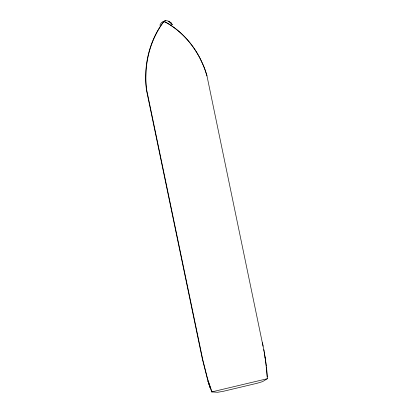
<?xml version="1.0" encoding="UTF-8"?>
<svg xmlns="http://www.w3.org/2000/svg" width="413" height="413" viewBox="0 0 413 413"><rect width="100%" height="100%" fill="white"/><g stroke="black" fill="none" stroke-linecap="round" stroke-linejoin="round"><path stroke-width="0.62" d="M159.883 25.162L161.111 23.004L162.65 21.6M206.97 75.93C200.532 53.045 185.169 32.312 163.884 21.259C154.23 34.005 148.319 49.415 146.393 65.259A128.293 114.313 -19.7 0 0 145.866 70.664L145.65 79.358A138.257 123.188 -19.7 0 0 145.872 84.68L146.455 90.024L202.324 358.809L207.894 380.755A180.238 160.59 -19.7 0 0 209.422 385.535L211.74 391.922L217.703 392.278L223.216 391.323L257.299 383.223L262.575 381.612L267.371 378.706L265.58 360.224M211.74 391.922L267.371 378.706M165.634 20.65L164.586 20.774C167.647 20.077 170.667 21.987 172.206 24.558L170.6 22.617L168.576 21.228L171.034 23.02L170.6 22.617L172.206 24.558M211.967 391.87L207.45 378.463L202.798 359.904L146.739 90.24C143.533 66.405 149.238 41.063 163.765 21.713L164.4 21.564C178.044 28.667 189.257 39.999 197.12 53.148A128.298 114.318 -19.7 0 1 199.778 57.851L203.418 65.631A138.288 123.219 -19.7 0 1 205.323 70.551L206.913 75.656L264.144 351.489M163.884 21.259L164.106 22.163M262.431 342.733L263.127 346.171M263.799 349.62L265.724 361.267L265.1 357.137M264.289 352.33L266.323 365.877M267.288 377.002L266.937 371.865A180.269 160.621 -19.7 0 0 266.431 366.847M210.475 388.587L208.002 381.153L210.475 388.587"/></g></svg>
